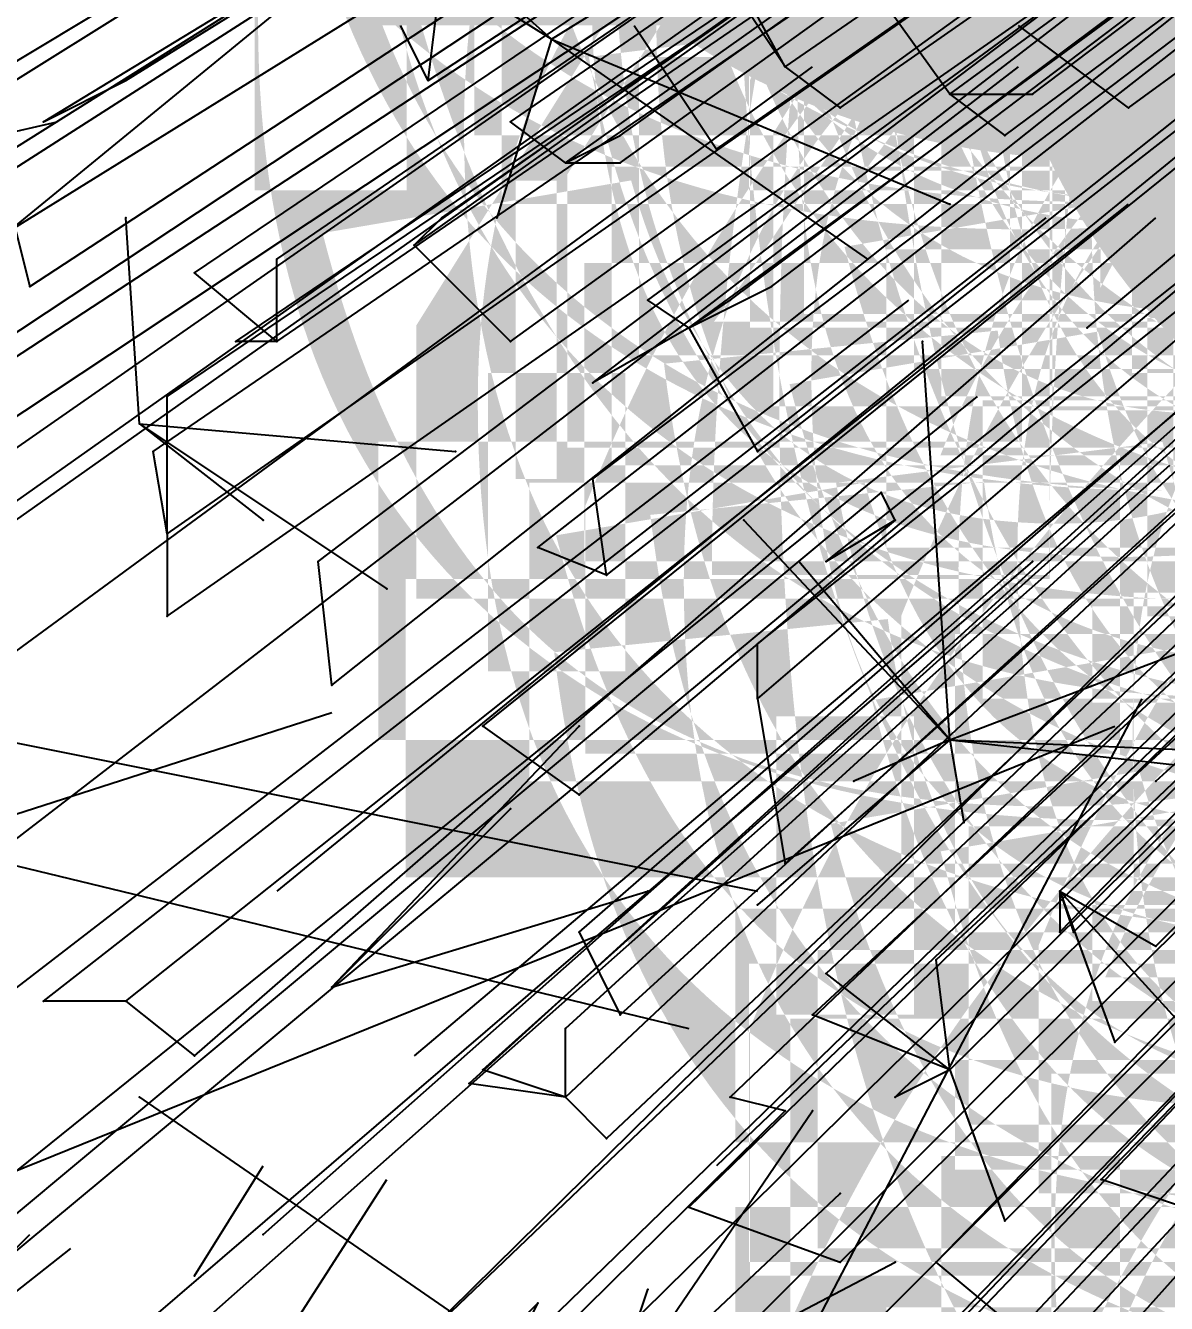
# Model space of a CAD drawing. Extents: x -0.53 to 0.68, y -0.6 to 0.11.
# Drawn here: x -0.3713 to -0.2882, y -0.315 to -0.222 of the extents above; entities that cross this region are included whole.
import ezdxf

# ---------------------------------------------------------------- set-up
doc = ezdxf.new("R2010")
doc.units = 0
for name, color, linetype in [('Facilities', 3, 'CONTINUOUS'), ('Facilities_lines', 3, 'CONTINUOUS'), ('Normals', 1, 'CONTINUOUS'), ('Source_points', 5, 'CONTINUOUS'), ('Text', 3, 'CONTINUOUS')]:
    doc.layers.add(name, color=color, linetype=linetype)

msp = doc.modelspace()

# ---------------------------------------------------------------- linework, layer by layer
at = {"layer": 'Facilities', "color": 3}
for p in [(-0.333, -0.223, -1.25), (-0.316, -0.225, -0.969), (-0.342, -0.226, -1.025), (-0.304, -0.227, -0.949), (-0.291, -0.228, -0.923), (-0.37, -0.229, -1.088), (-0.332, -0.232, -1.013), (-0.343, -0.238, -1.043), (-0.323, -0.244, -1.012), (-0.294, -0.244, -0.955), (-0.353, -0.245, -1.074), (-0.363, -0.251, -1.25), (-0.308, -0.258, -1.004), (-0.361, -0.259, -1.111), (-0.298, -0.261, -0.992), (-0.329, -0.262, -1.052), (-0.349, -0.27, -1.102), (-0.318, -0.271, -1.046), (-0.338, -0.273, -1.087), (-0.304, -0.274, -1.25), (-0.289, -0.277, -1), (-0.296, -0.285, -1.028), (-0.331, -0.288, -1.096), (-0.349, -0.292, -1.25), (-0.364, -0.293, -1.17), (-0.304, -0.298, -1.065), (-0.363, -0.3, -1.25), (-0.332, -0.3, -1.119), (-0.316, -0.301, -1.09), (-0.323, -0.308, -1.116), (-0.354, -0.31, -1.175), (-0.359, -0.313, -1.25)]:
    msp.add_point(p, dxfattribs=at)
at = {"layer": 'Facilities_lines', "color": 3}
for p, q in [((-0.333, -0.223, -1.25), (-0.351, -0.207, -1.25)), ((-0.333, -0.223, -1.25), (-0.349, -0.213, -1.25)), ((-0.316, -0.225, -0.969), (-0.322, -0.214, -0.967)), ((-0.316, -0.225, -0.969), (-0.322, -0.216, -0.969)), ((-0.342, -0.226, -1.025), (-0.341, -0.218, -1.012)), ((-0.333, -0.223, -1.25), (-0.325, -0.218, -1.25)), ((-0.304, -0.227, -0.949), (-0.309, -0.22, -0.948)), ((-0.342, -0.226, -1.025), (-0.344, -0.222, -1.023)), ((-0.327, -0.222, -0.988), (-0.321, -0.231, -0.989)), ((-0.291, -0.228, -0.923), (-0.299, -0.222, -0.931)), ((-0.333, -0.223, -1.25), (-0.337, -0.236, -1.25)), ((-0.333, -0.223, -1.25), (-0.304, -0.235, -1.25)), ((-0.333, -0.223, -1.25), (-0.31, -0.239, -1.25)), ((-0.316, -0.225, -0.969), (-0.312, -0.228, -0.966)), ((-0.37, -0.229, -1.088), (-0.364, -0.226, -1.072)), ((-0.304, -0.227, -0.949), (-0.3, -0.23, -0.947)), ((-0.304, -0.227, -0.949), (-0.298, -0.227, -0.937)), ((-0.332, -0.232, -1.013), (-0.336, -0.229, -1.016)), ((-0.332, -0.232, -1.013), (-0.328, -0.23, -1.001)), ((-0.332, -0.232, -1.013), (-0.328, -0.232, -1.004)), ((-0.373, -0.233, -1.1), (-0.371, -0.241, -1.106)), ((-0.363, -0.251, -1.25), (-0.364, -0.236, -1.25)), ((-0.343, -0.238, -1.043), (-0.341, -0.236, -1.037)), ((-0.343, -0.238, -1.043), (-0.336, -0.245, -1.039)), ((-0.353, -0.245, -1.074), (-0.353, -0.239, -1.067)), ((-0.353, -0.245, -1.074), (-0.359, -0.24, -1.08)), ((-0.323, -0.244, -1.012), (-0.317, -0.241, -0.995)), ((-0.323, -0.244, -1.012), (-0.326, -0.242, -1.016)), ((-0.323, -0.244, -1.012), (-0.32, -0.242, -1.002)), ((-0.323, -0.244, -1.012), (-0.33, -0.248, -1.032)), ((-0.323, -0.244, -1.012), (-0.318, -0.253, -1.016)), ((-0.353, -0.245, -1.074), (-0.356, -0.245, -1.08)), ((-0.304, -0.274, -1.25), (-0.306, -0.245, -1.25)), ((-0.361, -0.259, -1.111), (-0.361, -0.249, -1.096)), ((-0.363, -0.251, -1.25), (-0.34, -0.253, -1.25)), ((-0.363, -0.251, -1.25), (-0.354, -0.258, -1.25)), ((-0.363, -0.251, -1.25), (-0.345, -0.263, -1.25)), ((-0.361, -0.259, -1.111), (-0.362, -0.253, -1.105)), ((-0.329, -0.262, -1.052), (-0.33, -0.255, -1.042)), ((-0.308, -0.258, -1.004), (-0.309, -0.256, -1.004)), ((-0.304, -0.274, -1.25), (-0.319, -0.258, -1.25)), ((-0.308, -0.258, -1.004), (-0.313, -0.261, -1.019)), ((-0.361, -0.259, -1.111), (-0.361, -0.265, -1.12)), ((-0.329, -0.262, -1.052), (-0.334, -0.26, -1.058)), ((-0.349, -0.27, -1.102), (-0.35, -0.261, -1.09)), ((-0.304, -0.274, -1.25), (-0.315, -0.261, -1.25)), ((-0.304, -0.274, -1.25), (-0.283, -0.266, -1.25)), ((-0.318, -0.271, -1.046), (-0.318, -0.267, -1.038)), ((-0.318, -0.271, -1.046), (-0.316, -0.283, -1.06)), ((-0.349, -0.292, -1.25), (-0.331, -0.273, -1.25)), ((-0.338, -0.273, -1.087), (-0.331, -0.278, -1.081)), ((-0.304, -0.274, -1.25), (-0.318, -0.286, -1.25)), ((-0.304, -0.274, -1.25), (-0.311, -0.277, -1.25)), ((-0.304, -0.274, -1.25), (-0.303, -0.28, -1.25)), ((-0.304, -0.274, -1.25), (-0.28, -0.275, -1.25)), ((-0.304, -0.274, -1.25), (-0.286, -0.276, -1.25)), ((-0.349, -0.292, -1.25), (-0.336, -0.279, -1.25)), ((-0.349, -0.292, -1.25), (-0.326, -0.285, -1.25)), ((-0.296, -0.285, -1.028), (-0.296, -0.288, -1.034)), ((-0.296, -0.285, -1.028), (-0.286, -0.296, -1.03)), ((-0.296, -0.285, -1.028), (-0.295, -0.288, -1.031)), ((-0.296, -0.285, -1.028), (-0.292, -0.296, -1.041)), ((-0.296, -0.285, -1.028), (-0.289, -0.289, -1.022)), ((-0.331, -0.288, -1.096), (-0.328, -0.294, -1.102)), ((-0.304, -0.298, -1.065), (-0.305, -0.29, -1.052)), ((-0.304, -0.298, -1.065), (-0.313, -0.291, -1.069)), ((-0.364, -0.293, -1.17), (-0.37, -0.293, -1.18)), ((-0.364, -0.293, -1.17), (-0.359, -0.297, -1.164)), ((-0.304, -0.298, -1.065), (-0.314, -0.294, -1.075)), ((-0.332, -0.3, -1.119), (-0.332, -0.295, -1.11)), ((-0.332, -0.3, -1.119), (-0.338, -0.298, -1.127)), ((-0.304, -0.298, -1.065), (-0.308, -0.3, -1.075)), ((-0.304, -0.298, -1.065), (-0.3, -0.309, -1.076)), ((-0.332, -0.3, -1.119), (-0.339, -0.299, -1.131)), ((-0.332, -0.3, -1.119), (-0.329, -0.303, -1.117)), ((-0.316, -0.301, -1.09), (-0.32, -0.3, -1.096)), ((-0.329, -0.323, -1.25), (-0.314, -0.301, -1.25)), ((-0.287, -0.308, -1.053), (-0.293, -0.306, -1.06)), ((-0.329, -0.323, -1.25), (-0.312, -0.307, -1.25)), ((-0.323, -0.308, -1.116), (-0.312, -0.312, -1.103)), ((-0.329, -0.323, -1.25), (-0.308, -0.312, -1.25)), ((-0.299, -0.317, -1.089), (-0.305, -0.312, -1.09)), ((-0.329, -0.323, -1.25), (-0.326, -0.314, -1.25)), ((-0.336, -0.319, -1.157), (-0.334, -0.315, -1.148))]:
    msp.add_line(p, q, dxfattribs=at)
at = {"layer": 'Normals', "color": 1}
for p, q in [((-0.298, -0.227, -0.937), (-0.224, -0.171, -0.973)), ((-0.316, -0.225, -0.969), (-0.239, -0.172, -1.006)), ((-0.304, -0.227, -0.949), (-0.229, -0.172, -0.985)), ((-0.291, -0.228, -0.923), (-0.216, -0.173, -0.961)), ((-0.342, -0.226, -1.025), (-0.264, -0.175, -1.062)), ((-0.312, -0.228, -0.966), (-0.236, -0.175, -1.003)), ((-0.3, -0.23, -0.947), (-0.226, -0.175, -0.983)), ((-0.336, -0.229, -1.016), (-0.259, -0.176, -1.053)), ((-0.328, -0.23, -1.001), (-0.252, -0.176, -1.038)), ((-0.364, -0.226, -1.072), (-0.285, -0.177, -1.109)), ((-0.332, -0.232, -1.013), (-0.256, -0.178, -1.049)), ((-0.328, -0.232, -1.004), (-0.253, -0.178, -1.042)), ((-0.321, -0.231, -0.989), (-0.245, -0.178, -1.026)), ((-0.37, -0.229, -1.088), (-0.291, -0.181, -1.126)), ((-0.373, -0.233, -1.1), (-0.295, -0.183, -1.137)), ((-0.341, -0.236, -1.037), (-0.265, -0.183, -1.074)), ((-0.343, -0.238, -1.043), (-0.267, -0.184, -1.08)), ((-0.294, -0.244, -0.955), (-0.222, -0.184, -0.991)), ((-0.377, -0.234, -1.111), (-0.299, -0.185, -1.148)), ((-0.317, -0.241, -0.995), (-0.243, -0.185, -1.033)), ((-0.32, -0.242, -1.002), (-0.245, -0.186, -1.04)), ((-0.353, -0.239, -1.067), (-0.277, -0.187, -1.105)), ((-0.326, -0.242, -1.016), (-0.251, -0.187, -1.053)), ((-0.359, -0.24, -1.08), (-0.282, -0.188, -1.117)), ((-0.323, -0.244, -1.012), (-0.248, -0.189, -1.049)), ((-0.371, -0.241, -1.106), (-0.293, -0.19, -1.143)), ((-0.336, -0.245, -1.039), (-0.26, -0.19, -1.076)), ((-0.396, -0.239, -1.156), (-0.316, -0.191, -1.192)), ((-0.33, -0.248, -1.032), (-0.256, -0.191, -1.069)), ((-0.379, -0.241, -1.123), (-0.3, -0.192, -1.16)), ((-0.356, -0.245, -1.08), (-0.279, -0.193, -1.117)), ((-0.353, -0.245, -1.074), (-0.277, -0.193, -1.112)), ((-0.318, -0.253, -1.016), (-0.245, -0.195, -1.053)), ((-0.361, -0.249, -1.096), (-0.284, -0.197, -1.133)), ((-0.379, -0.249, -1.134), (-0.302, -0.198, -1.172)), ((-0.33, -0.255, -1.042), (-0.256, -0.199, -1.079)), ((-0.417, -0.254, -1.22), (-0.332, -0.201, -1.229)), ((-0.381, -0.252, -1.142), (-0.303, -0.201, -1.18)), ((-0.362, -0.253, -1.105), (-0.286, -0.201, -1.142)), ((-0.408, -0.266, -1.218), (-0.331, -0.203, -1.224)), ((-0.334, -0.26, -1.058), (-0.261, -0.203, -1.095)), ((-0.313, -0.261, -1.019), (-0.24, -0.203, -1.056)), ((-0.35, -0.261, -1.09), (-0.276, -0.205, -1.128)), ((-0.329, -0.262, -1.052), (-0.256, -0.205, -1.089)), ((-0.361, -0.259, -1.111), (-0.285, -0.206, -1.148)), ((-0.318, -0.267, -1.038), (-0.245, -0.209, -1.075)), ((-0.381, -0.263, -1.159), (-0.306, -0.21, -1.197)), ((-0.318, -0.271, -1.046), (-0.248, -0.211, -1.083)), ((-0.361, -0.265, -1.12), (-0.285, -0.212, -1.157)), ((-0.349, -0.27, -1.102), (-0.276, -0.212, -1.139)), ((-0.289, -0.277, -1), (-0.22, -0.214, -1.038)), ((-0.338, -0.273, -1.087), (-0.266, -0.215, -1.124)), ((-0.389, -0.27, -1.185), (-0.314, -0.217, -1.222)), ((-0.406, -0.273, -1.222), (-0.323, -0.218, -1.23)), ((-0.331, -0.278, -1.081), (-0.26, -0.218, -1.118)), ((-0.401, -0.273, -1.213), (-0.325, -0.22, -1.25)), ((-0.316, -0.283, -1.06), (-0.247, -0.221, -1.097)), ((-0.296, -0.285, -1.028), (-0.229, -0.221, -1.066)), ((-0.296, -0.288, -1.034), (-0.232, -0.222, -1.071)), ((-0.295, -0.288, -1.031), (-0.23, -0.222, -1.068)), ((-0.333, -0.223, -1.25), (-0.333, -0.223, -1.15)), ((-0.289, -0.289, -1.022), (-0.224, -0.223, -1.059)), ((-0.389, -0.28, -1.199), (-0.314, -0.225, -1.235)), ((-0.373, -0.282, -1.168), (-0.299, -0.225, -1.206)), ((-0.282, -0.227, -0.904), (-0.353, -0.285, -0.866)), ((-0.331, -0.288, -1.096), (-0.261, -0.227, -1.134)), ((-0.313, -0.291, -1.069), (-0.245, -0.227, -1.106)), ((-0.305, -0.29, -1.052), (-0.237, -0.227, -1.089)), ((-0.43, -0.243, -1.25), (-0.369, -0.229, -1.172)), ((-0.292, -0.296, -1.041), (-0.227, -0.23, -1.078)), ((-0.314, -0.294, -1.075), (-0.246, -0.231, -1.112)), ((-0.332, -0.295, -1.11), (-0.263, -0.232, -1.147)), ((-0.328, -0.294, -1.102), (-0.26, -0.232, -1.139)), ((-0.304, -0.298, -1.065), (-0.238, -0.233, -1.102)), ((-0.364, -0.293, -1.17), (-0.291, -0.235, -1.205)), ((-0.308, -0.3, -1.075), (-0.242, -0.235, -1.112)), ((-0.304, -0.235, -1.25), (-0.304, -0.235, -1.15)), ((-0.37, -0.293, -1.18), (-0.297, -0.236, -1.217)), ((-0.364, -0.236, -1.25), (-0.364, -0.236, -1.15)), ((-0.359, -0.297, -1.164), (-0.289, -0.236, -1.202)), ((-0.338, -0.298, -1.127), (-0.269, -0.236, -1.164)), ((-0.337, -0.236, -1.25), (-0.337, -0.236, -1.15)), ((-0.32, -0.3, -1.096), (-0.253, -0.236, -1.133)), ((-0.272, -0.237, -0.902), (-0.343, -0.297, -0.865)), ((-0.339, -0.299, -1.131), (-0.271, -0.237, -1.168)), ((-0.332, -0.3, -1.119), (-0.265, -0.237, -1.156)), ((-0.329, -0.303, -1.117), (-0.261, -0.239, -1.154)), ((-0.31, -0.239, -1.25), (-0.31, -0.239, -1.15)), ((-0.293, -0.306, -1.06), (-0.228, -0.239, -1.096)), ((-0.254, -0.241, -0.875), (-0.321, -0.305, -0.838)), ((-0.381, -0.299, -1.211), (-0.307, -0.242, -1.248)), ((-0.323, -0.308, -1.116), (-0.256, -0.243, -1.153)), ((-0.3, -0.309, -1.076), (-0.234, -0.243, -1.114)), ((-0.306, -0.245, -1.25), (-0.306, -0.245, -1.15)), ((-0.305, -0.312, -1.09), (-0.24, -0.245, -1.127)), ((-0.312, -0.312, -1.103), (-0.246, -0.247, -1.14)), ((-0.354, -0.31, -1.175), (-0.284, -0.248, -1.213)), ((-0.374, -0.307, -1.21), (-0.302, -0.249, -1.247)), ((-0.299, -0.317, -1.089), (-0.235, -0.249, -1.126)), ((-0.363, -0.251, -1.25), (-0.363, -0.251, -1.15)), ((-0.34, -0.253, -1.25), (-0.34, -0.253, -1.15)), ((-0.358, -0.316, -1.194), (-0.288, -0.254, -1.23)), ((-0.336, -0.319, -1.157), (-0.269, -0.254, -1.195)), ((-0.309, -0.256, -1.004), (-0.381, -0.316, -0.967)), ((-0.308, -0.258, -1.004), (-0.379, -0.317, -0.966)), ((-0.354, -0.258, -1.25), (-0.354, -0.258, -1.15)), ((-0.347, -0.322, -1.184), (-0.28, -0.258, -1.221)), ((-0.319, -0.258, -1.25), (-0.319, -0.258, -1.15)), ((-0.349, -0.324, -1.19), (-0.283, -0.259, -1.228)), ((-0.305, -0.328, -1.119), (-0.242, -0.26, -1.157)), ((-0.298, -0.261, -0.992), (-0.369, -0.322, -0.954)), ((-0.315, -0.261, -1.25), (-0.315, -0.261, -1.15)), ((-0.345, -0.263, -1.25), (-0.345, -0.263, -1.15)), ((-0.318, -0.331, -1.147), (-0.253, -0.264, -1.184)), ((-0.318, -0.331, -1.147), (-0.253, -0.264, -1.185)), ((-0.408, -0.267, -1.25), (-0.318, -0.285, -1.21)), ((-0.345, -0.334, -1.2), (-0.279, -0.269, -1.237)), ((-0.31, -0.338, -1.147), (-0.248, -0.269, -1.184)), ((-0.329, -0.336, -1.176), (-0.263, -0.27, -1.212)), ((-0.336, -0.359, -1.23), (-0.29, -0.271, -1.244)), ((-0.324, -0.338, -1.17), (-0.26, -0.271, -1.208)), ((-0.418, -0.272, -1.246), (-0.323, -0.295, -1.223)), ((-0.405, -0.29, -1.245), (-0.349, -0.272, -1.165)), ((-0.381, -0.309, -1.227), (-0.292, -0.273, -1.254)), ((-0.331, -0.273, -1.25), (-0.331, -0.273, -1.15)), ((-0.342, -0.34, -1.205), (-0.276, -0.274, -1.243)), ((-0.304, -0.274, -1.25), (-0.304, -0.274, -1.15)), ((-0.329, -0.344, -1.191), (-0.265, -0.277, -1.227)), ((-0.311, -0.277, -1.25), (-0.311, -0.277, -1.15)), ((-0.325, -0.346, -1.186), (-0.261, -0.278, -1.224)), ((-0.336, -0.279, -1.25), (-0.336, -0.279, -1.15)), ((-0.303, -0.28, -1.25), (-0.303, -0.28, -1.15)), ((-0.326, -0.285, -1.25), (-0.326, -0.285, -1.15)), ((-0.318, -0.286, -1.25), (-0.318, -0.286, -1.15)), ((-0.349, -0.292, -1.25), (-0.349, -0.292, -1.15)), ((-0.363, -0.3, -1.25), (-0.334, -0.32, -1.156)), ((-0.316, -0.301, -1.09), (-0.382, -0.366, -1.054)), ((-0.314, -0.301, -1.25), (-0.314, -0.301, -1.15)), ((-0.359, -0.313, -1.25), (-0.354, -0.305, -1.15)), ((-0.354, -0.32, -1.25), (-0.345, -0.306, -1.151)), ((-0.312, -0.307, -1.25), (-0.312, -0.307, -1.15)), ((-0.382, -0.321, -1.248), (-0.371, -0.31, -1.149)), ((-0.382, -0.322, -1.25), (-0.368, -0.311, -1.152)), ((-0.308, -0.312, -1.25), (-0.308, -0.312, -1.15)), ((-0.326, -0.314, -1.25), (-0.326, -0.314, -1.15)), ((-0.334, -0.315, -1.148), (-0.4, -0.38, -1.11))]:
    msp.add_line(p, q, dxfattribs=at)
at = {"layer": 'Source_points', "color": 5}
for p in [(-0.364, -0.226, -1.072), (-0.298, -0.227, -0.937), (-0.312, -0.228, -0.966), (-0.336, -0.229, -1.016), (-0.328, -0.23, -1.001), (-0.3, -0.23, -0.947), (-0.321, -0.231, -0.989), (-0.328, -0.232, -1.004), (-0.304, -0.235, -1.25), (-0.364, -0.236, -1.25), (-0.341, -0.236, -1.037), (-0.337, -0.236, -1.25), (-0.353, -0.239, -1.067), (-0.31, -0.239, -1.25), (-0.359, -0.24, -1.08), (-0.371, -0.241, -1.106), (-0.317, -0.241, -0.995), (-0.326, -0.242, -1.016), (-0.32, -0.242, -1.002), (-0.356, -0.245, -1.08), (-0.336, -0.245, -1.039), (-0.306, -0.245, -1.25), (-0.33, -0.248, -1.032), (-0.361, -0.249, -1.096), (-0.362, -0.253, -1.105), (-0.34, -0.253, -1.25), (-0.318, -0.253, -1.016), (-0.33, -0.255, -1.042), (-0.309, -0.256, -1.004), (-0.354, -0.258, -1.25), (-0.319, -0.258, -1.25), (-0.334, -0.26, -1.058), (-0.35, -0.261, -1.09), (-0.315, -0.261, -1.25), (-0.313, -0.261, -1.019), (-0.345, -0.263, -1.25), (-0.361, -0.265, -1.12), (-0.318, -0.267, -1.038), (-0.331, -0.273, -1.25), (-0.311, -0.277, -1.25), (-0.331, -0.278, -1.081), (-0.336, -0.279, -1.25), (-0.303, -0.28, -1.25), (-0.316, -0.283, -1.06), (-0.326, -0.285, -1.25), (-0.318, -0.286, -1.25), (-0.296, -0.288, -1.034), (-0.295, -0.288, -1.031), (-0.289, -0.289, -1.022), (-0.305, -0.29, -1.052), (-0.313, -0.291, -1.069), (-0.37, -0.293, -1.18), (-0.328, -0.294, -1.102), (-0.314, -0.294, -1.075), (-0.332, -0.295, -1.11), (-0.292, -0.296, -1.041), (-0.359, -0.297, -1.164), (-0.338, -0.298, -1.127), (-0.339, -0.299, -1.131), (-0.32, -0.3, -1.096), (-0.308, -0.3, -1.075), (-0.314, -0.301, -1.25), (-0.329, -0.303, -1.117), (-0.293, -0.306, -1.06), (-0.312, -0.307, -1.25), (-0.3, -0.309, -1.076), (-0.312, -0.312, -1.103), (-0.308, -0.312, -1.25), (-0.305, -0.312, -1.09), (-0.326, -0.314, -1.25), (-0.334, -0.315, -1.148)]:
    msp.add_point(p, dxfattribs=at)

# ---------------------------------------------------------------- texts
at = {"layer": 'Text', "color": 3}
for s, p in [('1569', (-0.34, -0.221, -1.14)), ('907', (-0.31, -0.221, -1.069)), ('281', (-0.36, -0.222, -1.25)), ('1374', (-0.312, -0.222, -1.074)), ('538', (-0.347, -0.224, -1.159)), ('535', (-0.335, -0.225, -1.13)), ('458', (-0.369, -0.228, -1.214)), ('1404', (-0.314, -0.228, -1.084)), ('658', (-0.369, -0.229, -1.25)), ('888', (-0.344, -0.229, -1.156)), ('473', (-0.302, -0.229, -1.057)), ('887', (-0.368, -0.232, -1.215)), ('36', (-0.353, -0.233, -1.179)), ('1145', (-0.359, -0.23, -1.25)), ('329', (-0.373, -0.234, -1.229)), ('1005', (-0.375, -0.234, -1.233)), ('259', (-0.357, -0.234, -1.25)), ('1039', (-0.339, -0.234, -1.146)), ('1542', (-0.357, -0.235, -1.191)), ('982', (-0.325, -0.238, -1.116)), ('701', (-0.327, -0.239, -1.122)), ('680', (-0.315, -0.239, -1.25)), ('1740', (-0.32, -0.242, -1.108)), ('1168', (-0.316, -0.242, -1.25)), ('413', (-0.338, -0.243, -1.25)), ('1276', (-0.335, -0.243, -1.145)), ('482', (-0.296, -0.243, -1.053)), ('229', (-0.332, -0.244, -1.25)), ('1247', (-0.347, -0.246, -1.175)), ('185', (-0.325, -0.249, -1.25)), ('1574', (-0.327, -0.247, -1.13)), ('256', (-0.31, -0.25, -1.092)), ('314', (-0.363, -0.253, -1.219)), ('872', (-0.361, -0.253, -1.214)), ('961', (-0.324, -0.253, -1.127)), ('160', (-0.349, -0.254, -1.187)), ('795', (-0.305, -0.254, -1.083)), ('309', (-0.346, -0.255, -1.179)), ('1344', (-0.353, -0.255, -1.25)), ('802', (-0.336, -0.255, -1.157)), ('910', (-0.305, -0.257, -1.086)), ('115', (-0.356, -0.255, -1.205)), ('1510', (-0.329, -0.26, -1.145)), ('1591', (-0.351, -0.261, -1.25)), ('767', (-0.369, -0.262, -1.25)), ('301', (-0.327, -0.262, -1.142)), ('5', (-0.313, -0.259, -1.105)), ('557', (-0.356, -0.261, -1.21)), ('863', (-0.309, -0.265, -1.25)), ('1438', (-0.31, -0.265, -1.106)), ('627', (-0.362, -0.268, -1.229)), ('1393', (-0.358, -0.269, -1.25)), ('505', (-0.341, -0.269, -1.18)), ('1125', (-0.348, -0.269, -1.197)), ('880', (-0.34, -0.271, -1.18)), ('1644', (-0.322, -0.271, -1.137)), ('131', (-0.366, -0.274, -1.25)), ('248', (-0.344, -0.275, -1.25)), ('1360', (-0.312, -0.275, -1.25)), ('918', (-0.366, -0.276, -1.245)), ('574', (-0.319, -0.273, -1.133)), ('80', (-0.366, -0.277, -1.25)), ('1306', (-0.355, -0.277, -1.25)), ('878', (-0.337, -0.277, -1.179)), ('937', (-0.328, -0.277, -1.25)), ('263', (-0.321, -0.283, -1.25)), ('1727', (-0.364, -0.284, -1.246)), ('8', (-0.351, -0.285, -1.25)), ('641', (-0.328, -0.285, -1.167)), ('1029', (-0.311, -0.285, -1.25)), ('1087', (-0.314, -0.286, -1.135)), ('903', (-0.332, -0.287, -1.176)), ('1559', (-0.324, -0.288, -1.25)), ('685', (-0.319, -0.29, -1.15)), ('1307', (-0.337, -0.294, -1.196)), ('1743', (-0.327, -0.294, -1.173)), ('495', (-0.323, -0.295, -1.165)), ('1114', (-0.314, -0.293, -1.142)), ('901', (-0.349, -0.298, -1.25)), ('442', (-0.338, -0.298, -1.202)), ('398', (-0.335, -0.298, -1.194)), ('672', (-0.323, -0.298, -1.25)), ('565', (-0.323, -0.3, -1.169)), ('765', (-0.321, -0.301, -1.25)), ('1315', (-0.323, -0.302, -1.172)), ('874', (-0.35, -0.305, -1.236)), ('650', (-0.333, -0.306, -1.199)), ('272', (-0.311, -0.307, -1.15)), ('1390', (-0.34, -0.308, -1.25)), ('443', (-0.349, -0.309, -1.237)), ('337', (-0.336, -0.309, -1.25)), ('956', (-0.326, -0.31, -1.25)), ('1386', (-0.334, -0.311, -1.207)), ('1096', (-0.339, -0.312, -1.25)), ('212', (-0.332, -0.313, -1.203)), ('1376', (-0.336, -0.316, -1.217)), ('855', (-0.315, -0.317, -1.17)), ('882', (-0.335, -0.318, -1.216)), ('377', (-0.343, -0.319, -1.236)), ('949', (-0.329, -0.319, -1.203)), ('1187', (-0.324, -0.319, -1.25)), ('1389', (-0.317, -0.32, -1.25)), ('969', (-0.321, -0.321, -1.188)), ('1232', (-0.34, -0.325, -1.236)), ('1433', (-0.312, -0.326, -1.25)), ('1599', (-0.324, -0.327, -1.202)), ('145', (-0.325, -0.326, -1.204)), ('1782', (-0.329, -0.337, -1.224)), ('202', (-0.331, -0.339, -1.233)), ('606', (-0.33, -0.344, -1.25)), ('27', (-0.312, -0.346, -1.199)), ('278', (-0.304, -0.349, -1.25)), ('179', (-0.317, -0.354, -1.22)), ('847', (-0.308, -0.366, -1.218)), ('749', (-0.318, -0.372, -1.246))]:
    msp.add_text(s, height=0.2, dxfattribs=at).set_placement(p)

doc.saveas('drawing.dxf')
